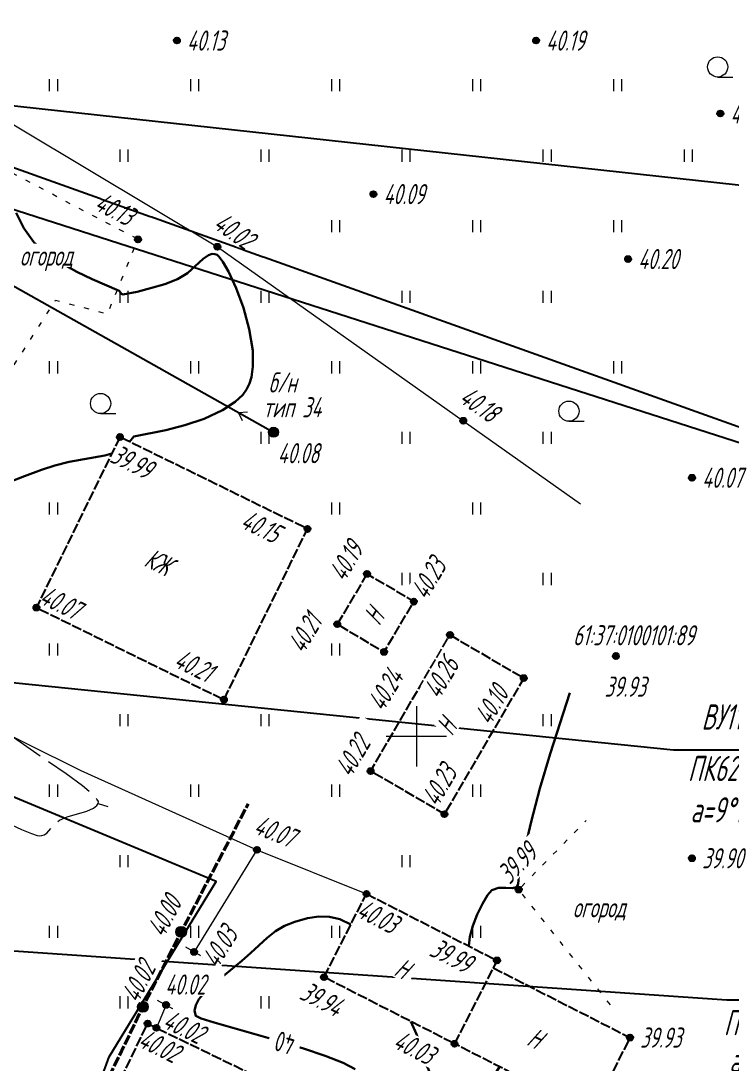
# Model space of a CAD drawing. Extents: x 2208637 to 2213412, y 575334 to 577367.
# Drawn here: x 2211130.4 to 2211165.7, y 576583.7 to 576635.5 of the extents above; entities that cross this region are included whole.
import ezdxf
from ezdxf.enums import TextEntityAlignment as Align

# ---------------------------------------------------------------- set-up
doc = ezdxf.new("R2010")
doc.units = 0
doc.header["$LTSCALE"] = 0.5
for name, pattern in [('2000_13', [1, 1, 0]), ('2000_16', [1, 1, 0]), ('2000_366_2', [1.5, 0.5, -1]), ('500_121_1_2', [1, 1, 0]), ('500_329_3', [6, 5, -1])]:
    doc.linetypes.add(name, pattern=pattern)
doc.layers.get('0').update_dxf_attribs({"lineweight": 25})
for name, color, linetype, lineweight in [('ИИ_ГАЗОПРОВОДЫ', 150, 'Continuous', 25), ('ИИ_ГОРИЗОНТАЛИ_ОСН', 32, 'Continuous', 15), ('ИИ_ГОРИЗОНТАЛИ_УТОЛЩ', 32, 'Continuous', 30), ('ИИ_ГРАНИЦЫ_ЗЕМЛЕПОЛЬЗОВАТЕЛЕЙ', 7, 'Continuous', 25), ('ИИ_КООРДИНАТНАЯ_СЕТКА', 3, 'Continuous', 25), ('ИИ_ЛЭП_НН', 7, 'Continuous', 25), ('ИИ_ОГРАДЫ', 7, 'Continuous', 25), ('ИИ_ОТМЕТКИ', 7, 'Continuous', 25), ('ИИ_СООРУЖЕНИЯ', 7, 'Continuous', 25), ('ИИ_ТРАССЫ_КЛС', 5, 'Continuous', 40), ('ИИ_УГОДЬЯ', 7, 'Continuous', 25)]:
    doc.layers.add(name, color=color, linetype=linetype, lineweight=lineweight)
doc.styles.add('BM431', font='', dxfattribs={"height": 1})
doc.styles.add('D431', font='', dxfattribs={"height": 1})
doc.styles.add('GOST 2.304', font='cs_gost2304.shx', dxfattribs={"width": 0.8, "oblique": 15})
doc.styles.add('VNIPISIMPLEXCUR', font='simplex.shx', dxfattribs={"width": 0.8, "oblique": 15})
doc.styles.get('BM431').set_extended_font_data('bm431', italic=True)
doc.styles.get('D431').set_extended_font_data('D431', italic=True)
doc.linetypes.add('2000_417_2', pattern='A,0,[3,Topography.shx,S=1,R=0,X=0,Y=0],-1.5', length=1.5)
doc.linetypes.add('2000_475_1', pattern='A,3,[1,Topography.shx,S=0.5,R=90,X=0,Y=0],0', length=3)
doc.linetypes.add('2000_485_1', pattern='A,34.5,[1,Topography.shx,S=1.5,R=120,X=0.5,Y=-0.87],-0.01,[1,Topography.shx,S=1.5,R=0,X=-0.25,Y=0.43],0,[3,Topography.shx,S=1,R=0,X=0.5,Y=0],-0.01,[1,Topography.shx,S=1.5,R=60,X=0.5,Y=-0.87],-1,34.5', length=70.02)

# ---------------------------------------------------------------- blocks, each defined once
blk = doc.blocks.new('Лист 024_УС_ПК2+00-ПК8+57.26|2000_473')
at = {"color": 0, "linetype": 'Continuous', "lineweight": -2}
blk.add_lwpolyline([(0, 1), (0, -1)], dxfattribs=at)
blk = doc.blocks.new('Лист 024_УС_ПК2+00-ПК8+57.26|Для согласований 3 лист|Ситуация лист3|2000_115_5')
at = {"color": 0, "linetype": 'Continuous', "lineweight": -2}
for points in [[(0, 0), (4, 0)], [(3.25, 0.5), (4, 0), (3.25, -0.5)]]:
    blk.add_lwpolyline(points, dxfattribs=at)
blk = doc.blocks.new('500_12')
at = {"color": 0, "linetype": 'Continuous', "lineweight": -2, "flags": 128}
for points in [[(0, 3), (0, -3)], [(-3, 0), (3, 0)]]:
    blk.add_lwpolyline(points, dxfattribs=at)
at = {"color": 7, "linetype": 'Continuous', "lineweight": -2, "style": 'D431'}
blk.add_attdef('Вертикальная_подпись', (-0.5, 0.5), '', height=2, rotation=90, dxfattribs=at)
blk.add_attdef('Горизонтальная_подпись', (0.5, 0.5), '', height=2, dxfattribs=at)
blk = doc.blocks.new('500_329_6')
at = {"color": 0, "linetype": 'Continuous', "lineweight": -2}
blk.add_lwpolyline([(0, 0), (1, 0)], dxfattribs=at)
blk = doc.blocks.new('500_401')
at = {"color": 0, "linetype": 'Continuous', "lineweight": -2}
for points in [[(-0.4, 0), (-0.4, 1.2)], [(0.4, 0), (0.4, 1.2)]]:
    blk.add_lwpolyline(points, dxfattribs=at)
blk = doc.blocks.new('500_379')
at = {"color": 0, "linetype": 'Continuous', "lineweight": -2}
blk.add_lwpolyline([(0, -1), (1.5, -1)], dxfattribs=at)
blk.add_circle((0, 0), 1, dxfattribs=at)
blk = doc.blocks.new('500_330_1')
at = {"linetype": 'Continuous', "lineweight": -2}
h = blk.add_hatch(color=0, dxfattribs=at)
h.dxf.hatch_style = 1
edge = h.paths.add_edge_path()
edge.add_arc((0, 0), 0.3, 0, 360)
at = {"color": 0, "linetype": 'Continuous', "lineweight": -2}
blk.add_circle((0, 0), 0.3, dxfattribs=at)
at = {"color": 0, "linetype": 'Continuous', "lineweight": -2, "style": 'GOST 2.304', "flags": 1}
for tag, p in [('Номер', (-1, -1)), ('Номер_рабочей_станции', (-1, -3.5))]:
    blk.add_attdef(tag, text='', height=2, dxfattribs=at).set_placement(p, align=Align.RIGHT)
at = {"color": 0, "linetype": 'Continuous', "lineweight": -2, "style": 'GOST 2.304'}
blk.add_attdef('Высота', (1, -1), '', height=2, dxfattribs=at)
at = {"color": 0, "linetype": 'Continuous', "lineweight": -2, "style": 'GOST 2.304', "flags": 1}
blk.add_attdef('Код', (0, -3.5), '', height=2, dxfattribs=at)
blk = doc.blocks.new('*U57')
at = {"linetype": 'Continuous', "lineweight": -2, "true_color": 0xffffff}
h = blk.add_hatch(color=7, dxfattribs=at)
h.dxf.hatch_style = 1
edge = h.paths.add_edge_path()
edge.add_arc((0, 0), 0.5, 0, 360)
at = {"linetype": 'Continuous', "lineweight": -2}
h = blk.add_hatch(color=0, dxfattribs=at)
edge = h.paths.add_edge_path()
edge.add_arc((0, 0), 0.1, 0, 360)
at = {"color": 0, "linetype": 'Continuous', "lineweight": -2}
for radius in [0.5, 0.1]:
    blk.add_circle((0, 0), radius, dxfattribs=at)
for tag, p, style in [('Номер', (0, -3), 'D431'), ('Тип', (0, -5.5), 'D431'), ('Высота', (0, -8), 'D431'), ('Пояснительная_надпись', (0, -10.5), 'BM431')]:
    blk.add_attdef(tag, p, '', height=2, dxfattribs=dict(at, style=style))
blk = doc.blocks.new('P857FB272264F4E29A6F6E754FFF4AE')
at = {"color": 0, "linetype": '2000_485_1', "lineweight": -2, "flags": 128}
blk.add_lwpolyline([(2211152.26, 576570.94), (2211133.41, 576580.43), (2211134.75, 576584.09), (2211140.07, 576592.8), (2211104.89, 576607.44), (2211116.45, 576633.06), (2211168.24, 576614.55), (2211195.95, 576638), (2211204.31, 576600.93), (2211187.42, 576586.74), (2211164.97, 576575.76), (2211160.85, 576570.97)], close=True, dxfattribs=at)
at = {"color": 0, "lineweight": -2, "flags": 1}
for tag in ['Адрес (местоположение) участка', 'Дата постановки на учет', 'Тип объекта', 'Статус записи о ЗУ по справочнику', 'Кадастровый номер, обозначение, учетный номер объекта', 'Кадастровый номер квартала', 'Вид разрешенного использования по классификатору', 'Площадь, кв.м', 'Категория земель', 'Вид использования по документу', 'Кадастровая стоимость']:
    blk.add_attdef(tag, (0, 0), '', height=0.2, dxfattribs=at)
blk = doc.blocks.new('*U56')
at = {"color": 7, "true_color": 0xffffff}
blk.add_wipeout([(-1.52, 1.1), (1.62, 1.1), (1.62, -1.1), (-1.52, -1.1)], dxfattribs=at)
at = {"color": 0, "linetype": 'Continuous', "lineweight": -2, "style": 'GOST 2.304'}
blk.add_attdef('Высота', text='', height=2, dxfattribs=at).set_placement((0, 0), align=Align.MIDDLE_CENTER)
blk = doc.blocks.new('500_107_1_1')
at = {"linetype": 'Continuous', "lineweight": -2}
h = blk.add_hatch(color=0, dxfattribs=at)
h.dxf.hatch_style = 1
edge = h.paths.add_edge_path()
edge.add_arc((0, 0), 0.5, 0, 360)
at = {"color": 0, "linetype": 'Continuous', "lineweight": -2}
blk.add_circle((0, 0), 0.5, dxfattribs=at)
at = {"color": 0, "linetype": 'Continuous', "lineweight": -2, "style": 'VNIPISIMPLEXCUR', "oblique": 15, "width": 0.8}
for tag, p in [('Номер', (1, -0.5)), ('Тип', (1, -3)), ('Высота', (1, -5.5)), ('Пояснительная_надпись', (1, -8))]:
    blk.add_attdef(tag, p, '', height=2, dxfattribs=at)

msp = doc.modelspace()

# ---------------------------------------------------------------- linework, layer by layer
at = {"layer": 'ИИ_ГАЗОПРОВОДЫ', "color": 7, "linetype": '500_121_1_2', "lineweight": 40, "flags": 128}
msp.add_lwpolyline([(2211125.59, 576564.86), (2211127.04, 576567.94), (2211128.65, 576570.99), (2211130.08, 576573.82), (2211133.23, 576580.13), (2211134.42, 576582.42), (2211136.43, 576586.58), (2211138.33, 576590.3), (2211141.66, 576596.65)], dxfattribs=at)
at = {"layer": 'ИИ_ГОРИЗОНТАЛИ_ОСН', "color": 32, "linetype": '500_329_3', "lineweight": 20, "elevation": 40.25, "flags": 128}
msp.add_lwpolyline([(2211126.953, 576597.075), (2211127.525, 576596.805), (2211129.662, 576595.729), (2211130.409, 576595.377), (2211130.9, 576595.171), (2211131.176, 576595.08), (2211131.305, 576595.057), (2211131.416, 576595.069), (2211131.53, 576595.108), (2211131.669, 576595.199), (2211132.017, 576595.606), (2211132.292, 576595.841), (2211132.663, 576595.996), (2211133.651, 576596.285), (2211133.98, 576596.429), (2211134.148, 576596.56), (2211134.21, 576596.662), (2211134.218, 576596.764), (2211134.151, 576596.884), (2211133.925, 576597.125), (2211133.438, 576597.534), (2211132.627, 576598.134), (2211130.165, 576599.818), (2211129.791, 576600.095), (2211129.553, 576600.343), (2211129.216, 576600.768), (2211128.967, 576601.001), (2211128.657, 576601.201), (2211128.018, 576601.507), (2211127.663, 576601.759), (2211127.387, 576602.058), (2211126.293, 576603.561), (2211125.864, 576604.101), (2211124.511, 576605.497), (2211124.108, 576605.843), (2211123.65, 576606.091), (2211123.07, 576606.224), (2211122.595, 576606.17), (2211122.107, 576605.95), (2211121.043, 576605.256), (2211120.441, 576604.904), (2211119.775, 576604.631), (2211119.033, 576604.496), (2211118.283, 576604.51), (2211117.594, 576604.624), (2211116.952, 576604.813), (2211116.345, 576605.053), (2211115.187, 576605.579), (2211114.61, 576605.814), (2211113.472, 576606.244), (2211112.574, 576606.633), (2211111.62, 576607.13), (2211111.002, 576607.554), (2211109.979, 576608.458), (2211109.664, 576608.686), (2211109.469, 576608.756), (2211109.36, 576608.741), (2211109.285, 576608.683), (2211109.249, 576608.581), (2211109.233, 576608.33), (2211109.282, 576607.834), (2211109.452, 576607.003), (2211109.736, 576605.997), (2211110.13, 576604.884), (2211110.625, 576603.729), (2211111.217, 576602.599), (2211111.899, 576601.559), (2211112.661, 576600.681), (2211113.613, 576599.793), (2211114.688, 576598.925), (2211115.815, 576598.103), (2211116.926, 576597.356), (2211117.953, 576596.712), (2211118.825, 576596.199), (2211119.475, 576595.846), (2211119.833, 576595.679), (2211120.207, 576595.583), (2211120.524, 576595.565), (2211120.85, 576595.6), (2211121.609, 576595.732), (2211121.964, 576595.821), (2211122.332, 576595.942), (2211122.732, 576596.102), (2211123.183, 576596.312), (2211123.64, 576596.602), (2211124.451, 576597.295), (2211124.845, 576597.569), (2211125.256, 576597.708), (2211125.716, 576597.688), (2211126.092, 576597.539), (2211126.474, 576597.316)], close=True, dxfattribs=at)
at = {"layer": 'ИИ_ГОРИЗОНТАЛИ_УТОЛЩ', "elevation": 40, "flags": 128}
for points in [[(2211135.771, 576614.606), (2211135.975, 576614.864), (2211137.573, 576615.189), (2211138.504, 576615.428), (2211139.473, 576615.753), (2211140.385, 576616.173), (2211141.009, 576616.585), (2211141.382, 576616.943), (2211141.575, 576617.205), (2211141.717, 576617.491), (2211141.816, 576617.809), (2211141.892, 576618.344), (2211141.877, 576619.134), (2211141.707, 576620.19), (2211141.416, 576621.248), (2211141.056, 576622.227), (2211140.678, 576623.049), (2211140.396, 576623.539), (2211140.213, 576623.783), (2211140.111, 576623.876), (2211140.003, 576623.921), (2211139.874, 576623.928), (2211139.681, 576623.866), (2211139.418, 576623.678), (2211138.642, 576622.972), (2211138.142, 576622.666), (2211137.513, 576622.428), (2211136.808, 576622.219), (2211136.145, 576622.053), (2211135.438, 576621.914), (2211135.365, 576621.953), (2211135.246, 576622.097), (2211133.919, 576622.666), (2211133.148, 576623.04), (2211132.351, 576623.482), (2211131.613, 576623.977), (2211131.018, 576624.511), (2211130.513, 576625.205), (2211130.14, 576625.963)], [(2211127.344, 576611.655), (2211130.555, 576612.905), (2211131.396, 576613.213), (2211132.051, 576613.428), (2211132.777, 576613.609), (2211134.543, 576613.924), (2211134.884, 576614.02)], [(2211157.612, 576602.154), (2211156.634, 576599.133), (2211156.119, 576597.412), (2211155.695, 576595.761), (2211155.355, 576594.284), (2211155.092, 576593.072), (2211155.054, 576592.662), (2211154.964, 576592.509), (2211154.761, 576592.466), (2211154.439, 576592.487), (2211154.076, 576592.481), (2211153.751, 576592.358), (2211153.533, 576592.109), (2211153.278, 576591.689), (2211153.022, 576591.164), (2211152.799, 576590.596), (2211152.645, 576590.053), (2211152.597, 576589.597)], [(2211146.748, 576590.66), (2211146.203, 576590.921), (2211145.682, 576591.048), (2211145.154, 576591.058), (2211144.592, 576590.97), (2211143.965, 576590.802), (2211143.451, 576590.596), (2211143.005, 576590.324), (2211142.599, 576590), (2211141.792, 576589.25), (2211141.334, 576588.852), (2211140.212, 576587.929), (2211139.748, 576587.527), (2211139.4, 576587.195), (2211139.207, 576586.956), (2211139.058, 576586.658), (2211138.991, 576586.381), (2211139.054, 576586.127), (2211139.323, 576586.001), (2211139.968, 576585.797), (2211143.202, 576584.869), (2211144.394, 576584.506), (2211145.481, 576584.144), (2211146.37, 576583.796), (2211146.962, 576583.479)], [(2211154.12, 576583.609), (2211153.903, 576583.262), (2211153.603, 576582.854), (2211153.251, 576582.455), (2211152.949, 576582.193), (2211152.717, 576582.055), (2211152.488, 576581.985), (2211152.217, 576581.979), (2211151.967, 576582.032), (2211151.658, 576582.183), (2211151.292, 576582.48), (2211150.928, 576582.868), (2211150.713, 576583.197), (2211150.541, 576583.61), (2211150.217, 576584.637), (2211150.009, 576585.226), (2211149.732, 576585.847)]]:
    msp.add_lwpolyline(points, dxfattribs=at)
at = {"layer": 'ИИ_ЛЭП_НН', "elevation": 39.87, "flags": 128}
msp.add_lwpolyline([(2211110.26, 576633.43), (2211142.916, 576615.078)], dxfattribs=at)
at = {"layer": 'ИИ_ЛЭП_НН', "color": 7, "flags": 128}
msp.add_lwpolyline([(2211114.216, 576631.207), (2211169.886, 576613.334), (2211202.475, 576613.334)], dxfattribs=at)
at = {"layer": 'ИИ_ОГРАДЫ', "linetype": '2000_475_1', "lineweight": 20, "flags": 128}
for points in [[(2211124.862, 576651.681), (2211124.07, 576649.29), (2211121.744, 576643.91), (2211118.26, 576636.28), (2211112.937, 576623.882), (2211112.382, 576622.588), (2211110.57, 576617.86), (2211107.45, 576610.27), (2211117.15, 576606.34), (2211133.342, 576598.302), (2211142.087, 576594.365), (2211138.97, 576589.3)], [(2211118.26, 576636.28), (2211127.169, 576632.029), (2211140.126, 576624.282), (2211152.327, 576615.649), (2211158.143, 576611.534)], [(2211142.087, 576594.365), (2211147.525, 576592.184)], [(2211137.58, 576586.67), (2211137.099, 576585.536)]]:
    msp.add_lwpolyline(points, dxfattribs=at)
at = {"layer": 'ИИ_СООРУЖЕНИЯ', "linetype": '2000_13', "flags": 128}
for points in [[(2211135.287, 576614.843), (2211131.142, 576606.382), (2211140.452, 576601.82), (2211144.597, 576610.281)], [(2211147.549, 576608.052), (2211146.073, 576605.559), (2211148.397, 576604.183), (2211149.874, 576606.676)], [(2211151.669, 576605.024), (2211155.33, 576602.887), (2211151.39, 576596.137), (2211147.729, 576598.274)]]:
    msp.add_lwpolyline(points, close=True, dxfattribs=at)
at = {"layer": 'ИИ_СООРУЖЕНИЯ', "linetype": '2000_16', "flags": 128}
msp.add_lwpolyline([(2211147.525, 576592.184), (2211154, 576588.881), (2211151.891, 576584.746), (2211145.416, 576588.049)], close=True, dxfattribs=at)
msp.add_lwpolyline([(2211153.813, 576588.515), (2211160.602, 576585.052), (2211158.68, 576581.283), (2211151.891, 576584.746)], dxfattribs=at)
at = {"layer": 'ИИ_СООРУЖЕНИЯ', "linetype": '2000_16', "elevation": 40.24, "flags": 128}
msp.add_lwpolyline([(2211134.81, 576581.92), (2211136.664, 576585.747), (2211137.099, 576585.536), (2211148.063, 576580.225), (2211146.21, 576576.399)], close=True, dxfattribs=at)
at = {"layer": 'ИИ_ТРАССЫ_КЛС', "lineweight": 25, "flags": 128}
for points in [[(2211114.904, 576632.923), (2211167.792, 576627.156), (2211176.088, 576627.156)], [(2211104.449, 576605.26), (2211162.759, 576599.332), (2211172.019, 576599.332)], [(2211108.082, 576590.86), (2211165.405, 576586.917), (2211174.931, 576586.917)]]:
    msp.add_lwpolyline(points, dxfattribs=at)
at = {"layer": 'ИИ_УГОДЬЯ', "linetype": '2000_366_2', "lineweight": 20, "flags": 128}
msp.add_lwpolyline([(2211120.792, 576632.754), (2211115.475, 576619.502), (2211126.893, 576613.519), (2211132.099, 576621.627), (2211134.674, 576620.956), (2211136.185, 576624.646), (2211128.489, 576628.7)], close=True, dxfattribs=at)
msp.add_lwpolyline([(2211159.627, 576586.684), (2211155.076, 576592.395), (2211158.431, 576595.822)], dxfattribs=at)

# ---------------------------------------------------------------- block references
at = {"layer": 'ИИ_ГАЗОПРОВОДЫ', "color": 7, "xscale": 0.5, "yscale": 0.5, "zscale": 0.5}
for p in [(2211138.33, 576590.3, 40.004), (2211136.43, 576586.58, 40.02)]:
    msp.add_blockref('500_107_1_1', p, dxfattribs=at)
at = {"layer": 'ИИ_ГОРИЗОНТАЛИ_ОСН', "xscale": 0.5, "yscale": 0.5, "zscale": 0.5, "rotation": 342.3069205660602}
msp.add_blockref('500_329_6', (2211134.21, 576596.662, 40.25), dxfattribs=at)
at = {"layer": 'ИИ_КООРДИНАТНАЯ_СЕТКА', "color": 3, "lineweight": 20, "xscale": 0.5, "yscale": 0.5, "zscale": 0.5}
msp.add_blockref('500_12', (2211150, 576600), dxfattribs=at)
at = {"layer": 'ИИ_ЛЭП_НН', "lineweight": 20, "ltscale": 0.5, "xscale": 0.5, "yscale": 0.5, "zscale": 0.5, "rotation": 150.8539661227956}
msp.add_blockref('Лист 024_УС_ПК2+00-ПК8+57.26|Для согласований 3 лист|Ситуация лист3|2000_115_5', (2211142.916, 576615.078), dxfattribs=at)
at = {"layer": 'ИИ_ОГРАДЫ', "lineweight": 20, "ltscale": 0.5, "xscale": 0.5, "yscale": 0.5, "zscale": 0.5, "rotation": 60.52486738119792}
for p in [(2211138.97, 576589.3, 39.93), (2211137.58, 576586.67, 39.9)]:
    msp.add_blockref('Лист 024_УС_ПК2+00-ПК8+57.26|2000_473', p, dxfattribs=at)
at = {"layer": 'ИИ_ОТМЕТКИ'}
ref = msp.add_blockref('500_330_1', (2211165.083, 576630.893, 40.053), dxfattribs=dict(at, xscale=0.5, yscale=0.5, zscale=0.5))
ref.add_attrib('Высота', '40.05', (2211165.583, 576630.393, -26.702), dxfattribs={"layer": '0', "color": 0, "linetype": 'Continuous', "lineweight": -2, "height": 1, "style": 'GOST 2.304', "oblique": 15, "width": 0.8})
at = {"layer": 'ИИ_УГОДЬЯ', "lineweight": 20, "xscale": 0.5, "yscale": 0.5, "zscale": 0.5}
for name, p in [('500_379', (2211164.951, 576633.2)), ('500_401', (2211132, 576632)), ('500_401', (2211139, 576632)), ('500_401', (2211146, 576632)), ('500_401', (2211153, 576632)), ('500_401', (2211160, 576632)), ('500_401', (2211135.5, 576628.5)), ('500_401', (2211142.5, 576628.5)), ('500_401', (2211149.5, 576628.5)), ('500_401', (2211156.5, 576628.5)), ('500_401', (2211163.5, 576628.5)), ('500_401', (2211146, 576625)), ('500_401', (2211153, 576625)), ('500_401', (2211160, 576625)), ('500_401', (2211135.5, 576621.5)), ('500_401', (2211142.5, 576621.5)), ('500_401', (2211149.5, 576621.5)), ('500_401', (2211156.5, 576621.5)), ('500_401', (2211132, 576618)), ('500_401', (2211139, 576618)), ('500_401', (2211146, 576618)), ('500_401', (2211153, 576618)), ('500_401', (2211160, 576618)), ('500_379', (2211134.33, 576616.504)), ('500_379', (2211157.571, 576616.126)), ('500_401', (2211142.5, 576614.5)), ('500_401', (2211149.5, 576614.5)), ('500_401', (2211156.5, 576614.5)), ('500_401', (2211132, 576611)), ('500_401', (2211146, 576611)), ('500_401', (2211153, 576611)), ('500_401', (2211149.5, 576607.5)), ('500_401', (2211156.5, 576607.5)), ('500_401', (2211132, 576604)), ('500_401', (2211146, 576604)), ('500_401', (2211135.5, 576600.5)), ('500_401', (2211142.5, 576600.5)), ('500_401', (2211156.5, 576600.5)), ('500_401', (2211132, 576597)), ('500_401', (2211139, 576597)), ('500_401', (2211146, 576597)), ('500_401', (2211153, 576597)), ('500_401', (2211135.5, 576593.5)), ('500_401', (2211149.5, 576593.5)), ('500_401', (2211132, 576590)), ('500_401', (2211139, 576590)), ('500_401', (2211146, 576590)), ('500_401', (2211153, 576590)), ('500_401', (2211135.5, 576586.5)), ('500_401', (2211142.5, 576586.5))]:
    msp.add_blockref(name, p, dxfattribs=at)

# ---------------------------------------------------------------- wipeouts: each hides what was drawn before it
at = {"lineweight": 0}
for points, layer in [([(2211164.226, 576593.377), (2211167.034, 576593.377), (2211167.034, 576594.517), (2211164.226, 576594.517)], 'ИИ_ОТМЕТКИ'), ([(2211161.152, 576584.482), (2211163.96, 576584.482), (2211163.96, 576585.622), (2211161.152, 576585.622)], 'ИИ_ОТМЕТКИ'), ([(2211163.665, 576595.636), (2211171.565, 576595.636), (2211171.565, 576597.093), (2211163.665, 576597.093)], 'ИИ_ТРАССЫ_КЛС'), ([(2211165.315, 576585.077), (2211172.074, 576585.077), (2211172.074, 576586.598), (2211165.315, 576586.598)], 'ИИ_ТРАССЫ_КЛС'), ([(2211165.594, 576583.225), (2211174.619, 576583.225), (2211174.619, 576584.682), (2211165.594, 576584.682)], 'ИИ_ТРАССЫ_КЛС')]:
    msp.add_wipeout(points, dxfattribs=at).dxf.layer = layer

# ---------------------------------------------------------------- next in the draw order: block references
at = {"layer": 'ИИ_ОТМЕТКИ'}
ref = msp.add_blockref('500_330_1', (2211163.676, 576593.947, 39.902), dxfattribs=dict(at, xscale=0.5, yscale=0.5, zscale=0.5))
ref.add_attrib('Высота', '39.90', (2211164.176, 576593.447), dxfattribs={"layer": '0', "color": 0, "linetype": 'Continuous', "lineweight": -2, "height": 1, "style": 'GOST 2.304', "oblique": 15, "width": 0.8})
ref = msp.add_blockref('500_330_1', (2211160.602, 576585.052, 39.934), dxfattribs=dict(at, xscale=0.5, yscale=0.5, zscale=0.5))
ref.add_attrib('Высота', '39.93', (2211161.102, 576584.552, 39.934), dxfattribs={"layer": '0', "color": 0, "linetype": 'Continuous', "lineweight": -2, "height": 1, "style": 'GOST 2.304', "oblique": 15, "width": 0.8})

# ---------------------------------------------------------------- next in the draw order: texts
at = {"layer": 'ИИ_ТРАССЫ_КЛС', "lineweight": 25, "style": 'GOST 2.304', "oblique": 15, "width": 0.8}
for s, p in [("а=9°18'Лево", (2211163.593, 576595.724)), ('ПК63+2.88', (2211165.252, 576585.164)), ("а=18°11'Право", (2211165.522, 576583.312))]:
    msp.add_text(s, height=1.25, dxfattribs=at).set_placement(p)

# ---------------------------------------------------------------- next in the draw order: wipeouts: each hides what was drawn before it
at = {"lineweight": 0}
for points, layer in [([(2211144.197, 576585.162), (2211143.087, 576585.5), (2211142.755, 576584.409), (2211143.865, 576584.071)], 'ИИ_ГОРИЗОНТАЛИ_УТОЛЩ'), ([(2211157.823, 576604.438), (2211165.811, 576604.438), (2211165.811, 576605.636), (2211157.823, 576605.636)], 'ИИ_ГРАНИЦЫ_ЗЕМЛЕПОЛЬЗОВАТЕЛЕЙ'), ([(2211142.718, 576616.98), (2211144.558, 576616.98), (2211144.558, 576618.12), (2211142.718, 576618.12)], 'ИИ_ЛЭП_НН'), ([(2211138.733, 576633.94), (2211141.354, 576633.94), (2211141.354, 576635.08), (2211138.733, 576635.08)], 'ИИ_ОТМЕТКИ'), ([(2211156.555, 576633.94), (2211159.176, 576633.94), (2211159.176, 576635.08), (2211156.555, 576635.08)], 'ИИ_ОТМЕТКИ'), ([(2211127.908, 576629.438), (2211130.392, 576628.129), (2211130.923, 576629.138), (2211128.439, 576630.446)], 'ИИ_ОТМЕТКИ'), ([(2211148.486, 576626.322), (2211151.287, 576626.322), (2211151.287, 576627.462), (2211148.486, 576627.462)], 'ИИ_ОТМЕТКИ'), ([(2211134.031, 576626.046), (2211136.35, 576624.825), (2211136.881, 576625.833), (2211134.562, 576627.055)], 'ИИ_ОТМЕТКИ'), ([(2211139.912, 576625.124), (2211142.217, 576623.493), (2211142.92, 576624.487), (2211140.615, 576626.118)], 'ИИ_ОТМЕТКИ'), ([(2211161.12, 576623.101), (2211163.921, 576623.101), (2211163.921, 576624.319), (2211161.12, 576624.319)], 'ИИ_ОТМЕТКИ'), ([(2211152.112, 576616.491), (2211154.251, 576614.977), (2211154.91, 576615.908), (2211152.77, 576617.422)], 'ИИ_ОТМЕТКИ'), ([(2211134.747, 576613.542), (2211137.268, 576612.306), (2211137.77, 576613.33), (2211135.248, 576614.566)], 'ИИ_ОТМЕТКИ'), ([(2211143.236, 576613.471), (2211146.037, 576613.471), (2211146.037, 576614.611), (2211143.236, 576614.611)], 'ИИ_ОТМЕТКИ'), ([(2211164.294, 576612.253), (2211167.115, 576612.253), (2211167.115, 576613.393), (2211164.294, 576613.393)], 'ИИ_ОТМЕТКИ'), ([(2211141.281, 576610.265), (2211143.634, 576609.111), (2211144.136, 576610.135), (2211141.782, 576611.288)], 'ИИ_ОТМЕТКИ'), ([(2211146.563, 576607.676), (2211147.899, 576609.931), (2211146.918, 576610.512), (2211145.582, 576608.257)], 'ИИ_ОТМЕТКИ'), ([(2211150.634, 576606.772), (2211152.061, 576609.182), (2211151.014, 576609.802), (2211149.586, 576607.392)], 'ИИ_ОТМЕТКИ'), ([(2211131.302, 576606.509), (2211133.835, 576605.267), (2211134.337, 576606.291), (2211131.803, 576607.532)], 'ИИ_ОТМЕТКИ'), ([(2211144.528, 576604.117), (2211145.874, 576606.39), (2211144.826, 576607.01), (2211143.48, 576604.738)], 'ИИ_ОТМЕТКИ'), ([(2211137.975, 576603.362), (2211140.347, 576602.2), (2211140.883, 576603.293), (2211138.511, 576604.455)], 'ИИ_ОТМЕТКИ'), ([(2211151.261, 576601.856), (2211152.633, 576604.206), (2211151.582, 576604.82), (2211150.21, 576602.47)], 'ИИ_ОТМЕТКИ'), ([(2211159.388, 576601.889), (2211162.196, 576601.889), (2211162.196, 576603.029), (2211159.388, 576603.029)], 'ИИ_ОТМЕТКИ'), ([(2211146.876, 576597.974), (2211148.3, 576600.413), (2211147.249, 576601.027), (2211145.825, 576598.588)], 'ИИ_ОТМЕТКИ'), ([(2211151.172, 576596.514), (2211152.584, 576598.933), (2211151.533, 576599.547), (2211150.121, 576597.128)], 'ИИ_ОТМЕТКИ'), ([(2211141.943, 576595.093), (2211144.562, 576594.043), (2211144.986, 576595.101), (2211142.368, 576596.151)], 'ИИ_ОТМЕТКИ'), ([(2211154.715, 576592.599), (2211156.679, 576594.605), (2211155.865, 576595.403), (2211153.9, 576593.396)], 'ИИ_ОТМЕТКИ'), ([(2211137.584, 576590.034), (2211138.884, 576592.514), (2211137.875, 576593.044), (2211136.574, 576590.563)], 'ИИ_ОТМЕТКИ'), ([(2211147.033, 576590.961), (2211149.528, 576589.688), (2211150.046, 576590.704), (2211147.551, 576591.976)], 'ИИ_ОТМЕТКИ'), ([(2211140.256, 576588.499), (2211141.724, 576590.884), (2211140.753, 576591.482), (2211139.285, 576589.096)], 'ИИ_ОТМЕТКИ'), ([(2211150.595, 576589.062), (2211153.097, 576587.786), (2211153.615, 576588.802), (2211151.113, 576590.078)], 'ИИ_ОТМЕТКИ'), ([(2211137.423, 576585.464), (2211139.965, 576584.233), (2211140.495, 576585.329), (2211137.954, 576586.56)], 'ИИ_ОТМЕТКИ'), ([(2211148.846, 576584.463), (2211151.341, 576583.19), (2211151.859, 576584.205), (2211149.364, 576585.478)], 'ИИ_ОТМЕТКИ'), ([(2211136.441, 576608.386), (2211137.957, 576607.644), (2211138.459, 576608.668), (2211136.943, 576609.41)], 'ИИ_СООРУЖЕНИЯ'), ([(2211148.256, 576605.444), (2211148.688, 576606.174), (2211147.707, 576606.755), (2211147.275, 576606.025)], 'ИИ_СООРУЖЕНИЯ'), ([(2211151.862, 576599.978), (2211152.289, 576600.71), (2211151.305, 576601.285), (2211150.877, 576600.553)], 'ИИ_СООРУЖЕНИЯ'), ([(2211148.839, 576588.084), (2211149.594, 576587.699), (2211150.112, 576588.714), (2211149.357, 576589.1)], 'ИИ_СООРУЖЕНИЯ'), ([(2211155.428, 576584.626), (2211156.183, 576584.241), (2211156.701, 576585.257), (2211155.946, 576585.642)], 'ИИ_СООРУЖЕНИЯ'), ([(2211164.212, 576600.244), (2211167.922, 576600.244), (2211167.922, 576601.669), (2211164.212, 576601.669)], 'ИИ_ТРАССЫ_КЛС'), ([(2211163.533, 576597.689), (2211171.043, 576597.689), (2211171.043, 576599.211), (2211163.533, 576599.211)], 'ИИ_ТРАССЫ_КЛС'), ([(2211130.374, 576623.271), (2211134.055, 576623.271), (2211134.055, 576624.442), (2211130.374, 576624.442)], 'ИИ_УГОДЬЯ'), ([(2211157.814, 576590.941), (2211161.495, 576590.941), (2211161.495, 576592.112), (2211157.814, 576592.112)], 'ИИ_УГОДЬЯ')]:
    msp.add_wipeout(points, dxfattribs=at).dxf.layer = layer

# ---------------------------------------------------------------- next in the draw order: block references
at = {"layer": 'ИИ_ОТМЕТКИ'}
ref = msp.add_blockref('500_330_1', (2211138.116, 576634.51, 40.134), dxfattribs=dict(at, xscale=0.5, yscale=0.5, zscale=0.5))
ref.add_attrib('Высота', '40.13', (2211138.616, 576634.01, -26.756), dxfattribs={"layer": '0', "color": 0, "linetype": 'Continuous', "lineweight": -2, "height": 1, "style": 'GOST 2.304', "oblique": 15, "width": 0.8})
ref = msp.add_blockref('500_330_1', (2211155.938, 576634.51, 40.194), dxfattribs=dict(at, xscale=0.5, yscale=0.5, zscale=0.5))
ref.add_attrib('Высота', '40.19', (2211156.438, 576634.01, -26.796), dxfattribs={"layer": '0', "color": 0, "linetype": 'Continuous', "lineweight": -2, "height": 1, "style": 'GOST 2.304', "oblique": 15, "width": 0.8})
ref = msp.add_blockref('500_330_1', (2211147.869, 576626.892, 40.088), dxfattribs=dict(at, xscale=0.5, yscale=0.5, zscale=0.5))
ref.add_attrib('Высота', '40.09', (2211148.369, 576626.392, -26.726), dxfattribs={"layer": '0', "color": 0, "linetype": 'Continuous', "lineweight": -2, "height": 1, "style": 'GOST 2.304', "oblique": 15, "width": 0.8})
ref = msp.add_blockref('500_330_1', (2211136.185, 576624.646, 40.132), dxfattribs=dict(at, xscale=0.5000000000000001, yscale=0.5000000000000001, zscale=0.5000000000000001, rotation=332.221903967902))
ref.add_attrib('Высота', '40.13', (2211133.96, 576626.162), dxfattribs={"layer": '0', "color": 0, "linetype": 'Continuous', "lineweight": -2, "height": 1, "rotation": 332.2219, "style": 'GOST 2.304', "oblique": 15, "width": 0.8})
ref = msp.add_blockref('500_330_1', (2211140.126, 576624.282, 40.017), dxfattribs=dict(at, xscale=0.5, yscale=0.5, zscale=0.5, rotation=324.7160066534606))
ref.add_attrib('Высота', '40.02', (2211139.857, 576625.249, 0.15), dxfattribs={"layer": '0', "color": 0, "linetype": 'Continuous', "lineweight": -2, "height": 1, "rotation": 324.716, "style": 'GOST 2.304', "oblique": 15, "width": 0.8})
ref = msp.add_blockref('500_330_1', (2211160.503, 576623.671, 40.201), dxfattribs=dict(at, xscale=0.5, yscale=0.5, zscale=0.5))
ref.add_attrib('Высота', '40.20', (2211161.003, 576623.171, -26.801), dxfattribs={"layer": '0', "color": 0, "linetype": 'Continuous', "lineweight": -2, "height": 1, "style": 'GOST 2.304', "oblique": 15, "width": 0.8})
ref = msp.add_blockref('500_330_1', (2211152.327, 576615.649, 40.181), dxfattribs=dict(at, xscale=0.5, yscale=0.5, zscale=0.5, rotation=324.7160066534606))
ref.add_attrib('Высота', '40.18', (2211152.057, 576616.616, 0.041), dxfattribs={"layer": '0', "color": 0, "linetype": 'Continuous', "lineweight": -2, "height": 1, "rotation": 324.716, "style": 'GOST 2.304', "oblique": 15, "width": 0.8})
ref = msp.add_blockref('500_330_1', (2211135.287, 576614.843, 39.992), dxfattribs=dict(at, xscale=0.4999999999999998, yscale=0.4999999999999998, zscale=0.4999999999999998, rotation=333.8982242860092))
ref.add_attrib('Высота', '39.99', (2211134.733, 576613.627), dxfattribs={"layer": '0', "color": 0, "linetype": 'Continuous', "lineweight": -2, "height": 1, "rotation": 333.8982, "style": 'GOST 2.304', "oblique": 15, "width": 0.8})
ref = msp.add_blockref('500_330_1', (2211142.916, 576615.078, 40.081), dxfattribs=dict(at, xscale=0.5, yscale=0.5, zscale=0.5))
ref.add_attrib('Высота', '40.08', (2211143.119, 576613.541), dxfattribs={"layer": '0', "color": 0, "linetype": 'Continuous', "lineweight": -2, "height": 1, "style": 'GOST 2.304', "oblique": 15, "width": 0.8})
ref = msp.add_blockref('500_330_1', (2211163.677, 576612.823, 40.066), dxfattribs=dict(at, xscale=0.5, yscale=0.5, zscale=0.5))
ref.add_attrib('Высота', '40.07', (2211164.177, 576612.323), dxfattribs={"layer": '0', "color": 0, "linetype": 'Continuous', "lineweight": -2, "height": 1, "style": 'GOST 2.304', "oblique": 15, "width": 0.8})
ref = msp.add_blockref('500_330_1', (2211144.597, 576610.281, 40.146), dxfattribs=dict(at, xscale=0.4999999999999998, yscale=0.4999999999999998, zscale=0.4999999999999998, rotation=333.8982242860092))
ref.add_attrib('Высота', '40.15', (2211141.206, 576610.379), dxfattribs={"layer": '0', "color": 0, "linetype": 'Continuous', "lineweight": -2, "height": 1, "rotation": 333.8982, "style": 'GOST 2.304', "oblique": 15, "width": 0.8})
ref = msp.add_blockref('500_330_1', (2211147.549, 576608.052, 40.193), dxfattribs=dict(at, xscale=0.5, yscale=0.5, zscale=0.5, rotation=59.36191021543544))
ref.add_attrib('Высота', '40.19', (2211146.443, 576607.611), dxfattribs={"layer": '0', "color": 0, "linetype": 'Continuous', "lineweight": -2, "height": 1, "rotation": 59.3619, "style": 'GOST 2.304', "oblique": 15, "width": 0.8})
ref = msp.add_blockref('500_330_1', (2211149.874, 576606.676, 40.226), dxfattribs=dict(at, xscale=0.5, yscale=0.5, zscale=0.5, rotation=59.36191021543544))
ref.add_attrib('Высота', '40.23', (2211150.514, 576606.707), dxfattribs={"layer": '0', "color": 0, "linetype": 'Continuous', "lineweight": -2, "height": 1, "rotation": 59.3619, "style": 'GOST 2.304', "oblique": 15, "width": 0.8})
ref = msp.add_blockref('500_330_1', (2211131.142, 576606.382, 40.074), dxfattribs=dict(at, xscale=0.4999999999999998, yscale=0.4999999999999998, zscale=0.4999999999999998, rotation=333.8982242860092))
ref.add_attrib('Высота', '40.07', (2211131.227, 576606.623), dxfattribs={"layer": '0', "color": 0, "linetype": 'Continuous', "lineweight": -2, "height": 1, "rotation": 333.8982, "style": 'GOST 2.304', "oblique": 15, "width": 0.8})
ref = msp.add_blockref('500_330_1', (2211146.073, 576605.559, 40.208), dxfattribs=dict(at, xscale=0.5, yscale=0.5, zscale=0.5, rotation=59.36191021543544))
ref.add_attrib('Высота', '40.21', (2211144.408, 576604.052), dxfattribs={"layer": '0', "color": 0, "linetype": 'Continuous', "lineweight": -2, "height": 1, "rotation": 59.3619, "style": 'GOST 2.304', "oblique": 15, "width": 0.8})
ref = msp.add_blockref('500_330_1', (2211151.669, 576605.024, 40.255), dxfattribs=dict(at, xscale=0.5, yscale=0.5, zscale=0.5, rotation=59.72515695227764))
ref.add_attrib('Высота', '40.26', (2211151.142, 576601.79), dxfattribs={"layer": '0', "color": 0, "linetype": 'Continuous', "lineweight": -2, "height": 1, "rotation": 59.7252, "style": 'GOST 2.304', "oblique": 15, "width": 0.8})
ref = msp.add_blockref('500_330_1', (2211140.452, 576601.82, 40.206), dxfattribs=dict(at, xscale=0.4999999999999998, yscale=0.4999999999999998, zscale=0.4999999999999998, rotation=333.8982242860092))
ref.add_attrib('Высота', '40.21', (2211137.901, 576603.476), dxfattribs={"layer": '0', "color": 0, "linetype": 'Continuous', "lineweight": -2, "height": 1, "rotation": 333.8982, "style": 'GOST 2.304', "oblique": 15, "width": 0.8})
ref = msp.add_blockref('500_330_1', (2211159.9, 576603.98, 39.93), dxfattribs=dict(at, xscale=0.5, yscale=0.5, zscale=0.5))
ref.add_attrib('Высота', '39.93', (2211159.338, 576601.959), dxfattribs={"layer": '0', "color": 0, "linetype": 'Continuous', "lineweight": -2, "height": 1, "style": 'GOST 2.304', "oblique": 15, "width": 0.8})
ref = msp.add_blockref('500_330_1', (2211147.729, 576598.274, 40.221), dxfattribs=dict(at, xscale=0.5, yscale=0.5, zscale=0.5, rotation=59.72515695227764))
ref.add_attrib('Высота', '40.22', (2211146.757, 576597.908), dxfattribs={"layer": '0', "color": 0, "linetype": 'Continuous', "lineweight": -2, "height": 1, "rotation": 59.7252, "style": 'GOST 2.304', "oblique": 15, "width": 0.8})
ref = msp.add_blockref('500_330_1', (2211151.39, 576596.137, 40.227), dxfattribs=dict(at, xscale=0.5, yscale=0.5, zscale=0.5, rotation=59.72515695227764))
ref.add_attrib('Высота', '40.23', (2211151.053, 576596.448), dxfattribs={"layer": '0', "color": 0, "linetype": 'Continuous', "lineweight": -2, "height": 1, "rotation": 59.7252, "style": 'GOST 2.304', "oblique": 15, "width": 0.8})
ref = msp.add_blockref('500_330_1', (2211142.087, 576594.365, 40.074), dxfattribs=dict(at, xscale=0.5, yscale=0.5, zscale=0.5, rotation=338.1465570011201))
ref.add_attrib('Высота', '40.07', (2211141.861, 576595.202), dxfattribs={"layer": '0', "color": 0, "linetype": 'Continuous', "lineweight": -2, "height": 1, "rotation": 338.1466, "style": 'GOST 2.304', "oblique": 15, "width": 0.8})
ref = msp.add_blockref('500_330_1', (2211155.076, 576592.395, 39.993), dxfattribs=dict(at, xscale=0.4999999999999999, yscale=0.4999999999999999, zscale=0.4999999999999999, rotation=45.60821048420208))
ref.add_attrib('Высота', '39.99', (2211154.63, 576592.612), dxfattribs={"layer": '0', "color": 0, "linetype": 'Continuous', "lineweight": -2, "height": 1, "rotation": 45.6082, "style": 'GOST 2.304', "oblique": 15, "width": 0.8})
ref = msp.add_blockref('500_330_1', (2211147.525, 576592.184, 40.033), dxfattribs=dict(at, xscale=0.5, yscale=0.5, zscale=0.5, rotation=332.9751702043082))
ref.add_attrib('Высота', '40.03', (2211146.96, 576591.076), dxfattribs={"layer": '0', "color": 0, "linetype": 'Continuous', "lineweight": -2, "height": 1, "rotation": 332.9752, "style": 'GOST 2.304', "oblique": 15, "width": 0.8})
ref = msp.add_blockref('500_330_1', (2211138.97, 576589.3, 40.032), dxfattribs=dict(at, xscale=0.5, yscale=0.5, zscale=0.5, rotation=58.38995847753124))
ref.add_attrib('Высота', '40.03', (2211140.135, 576588.436), dxfattribs={"layer": '0', "color": 0, "linetype": 'Continuous', "lineweight": -2, "height": 1, "rotation": 58.39, "style": 'GOST 2.304', "oblique": 15, "width": 0.8})
ref = msp.add_blockref('500_330_1', (2211154, 576588.881, 39.991), dxfattribs=dict(at, xscale=0.5, yscale=0.5, zscale=0.5, rotation=332.9751702043082))
ref.add_attrib('Высота', '39.99', (2211150.583, 576589.147), dxfattribs={"layer": '0', "color": 0, "linetype": 'Continuous', "lineweight": -2, "height": 1, "rotation": 332.9752, "style": 'GOST 2.304', "oblique": 15, "width": 0.8})
ref = msp.add_blockref('500_330_1', (2211151.891, 576584.746, 40.029), dxfattribs=dict(at, xscale=0.5, yscale=0.5, zscale=0.5, rotation=332.9751702043082))
ref.add_attrib('Высота', '40.03', (2211148.774, 576584.578), dxfattribs={"layer": '0', "color": 0, "linetype": 'Continuous', "lineweight": -2, "height": 1, "rotation": 332.9752, "style": 'GOST 2.304', "oblique": 15, "width": 0.8})

# ---------------------------------------------------------------- next in the draw order: texts
at = {"layer": 'ИИ_СООРУЖЕНИЯ', "ltscale": 0.5, "style": 'GOST 2.304', "oblique": 15, "width": 0.8}
for s, rotation, p in [('КЖ', 333.8982, (2211136.427, 576608.471, -88.25)), ('Н', 59.3619, (2211148.17, 576605.437, -88.25)), ('Н', 59.7252, (2211151.776, 576599.97, -88.25)), ('Н', 332.9752, (2211148.826, 576588.169, -88.25)), ('Н', 332.9752, (2211155.415, 576584.711, -88.25))]:
    msp.add_text(s, height=1, rotation=rotation, dxfattribs=at).set_placement(p)
at = {"layer": 'ИИ_ТРАССЫ_КЛС', "lineweight": 25, "style": 'GOST 2.304', "oblique": 15, "width": 0.8}
for s, p in [('ВУ115', (2211164.149, 576600.332)), ('ПК62+88.03', (2211163.47, 576597.776))]:
    msp.add_text(s, height=1.25, dxfattribs=at).set_placement(p)
at = {"layer": 'ИИ_УГОДЬЯ', "linetype": '2000_417_2', "lineweight": 20, "ltscale": 0.5, "style": 'GOST 2.304', "oblique": 15, "width": 0.8}
for p in [(2211130.324, 576623.341, -48.25), (2211157.764, 576591.011, -88.25)]:
    msp.add_text('огород', height=1, dxfattribs=at).set_placement(p)

# ---------------------------------------------------------------- next in the draw order: wipeouts: each hides what was drawn before it
at = {"lineweight": 0}
for points, layer in [([(2211142.443, 576615.748), (2211145.95, 576615.748), (2211145.95, 576616.888), (2211142.443, 576616.888)], 'ИИ_ЛЭП_НН'), ([(2211148.485, 576601.237), (2211149.841, 576603.525), (2211148.794, 576604.146), (2211147.438, 576601.857)], 'ИИ_ОТМЕТКИ'), ([(2211153.792, 576600.556), (2211155.114, 576602.82), (2211154.129, 576603.395), (2211152.808, 576601.131)], 'ИИ_ОТМЕТКИ'), ([(2211137.652, 576587.114), (2211140.476, 576587.114), (2211140.476, 576588.331), (2211137.652, 576588.331)], 'ИИ_ОТМЕТКИ'), ([(2211144.145, 576586.914), (2211146.52, 576585.702), (2211147.038, 576586.718), (2211144.663, 576587.929)], 'ИИ_ОТМЕТКИ'), ([(2211136.199, 576584.519), (2211138.741, 576583.288), (2211139.271, 576584.384), (2211136.73, 576585.615)], 'ИИ_ОТМЕТКИ')]:
    msp.add_wipeout(points, dxfattribs=at).dxf.layer = layer

# ---------------------------------------------------------------- next in the draw order: block references
at = {"layer": 'ИИ_ЛЭП_НН', "lineweight": 20, "ltscale": 0.5}
ref = msp.add_blockref('*U57', (2211142.916, 576615.078), dxfattribs=dict(at, xscale=0.5, yscale=0.5, zscale=0.5))
ref.add_attrib('Номер', 'б/н', (2211142.661, 576617.05), dxfattribs={"layer": '0', "color": 0, "linetype": 'Continuous', "lineweight": -2, "height": 1, "style": 'GOST 2.304', "oblique": 15, "width": 0.8})
ref.add_attrib('Тип', 'тип 34', (2211142.393, 576615.818), dxfattribs={"layer": '0', "color": 0, "linetype": 'Continuous', "lineweight": -2, "height": 1, "style": 'GOST 2.304', "oblique": 15, "width": 0.8})
at = {"layer": 'ИИ_ОТМЕТКИ'}
ref = msp.add_blockref('500_330_1', (2211148.397, 576604.183, 40.24), dxfattribs=dict(at, xscale=0.5, yscale=0.5, zscale=0.5, rotation=59.36191021543544))
ref.add_attrib('Высота', '40.24', (2211148.366, 576601.172), dxfattribs={"layer": '0', "color": 0, "linetype": 'Continuous', "lineweight": -2, "height": 1, "rotation": 59.3619, "style": 'GOST 2.304', "oblique": 15, "width": 0.8})
ref = msp.add_blockref('500_330_1', (2211155.33, 576602.887, 40.103), dxfattribs=dict(at, xscale=0.5, yscale=0.5, zscale=0.5, rotation=59.72515695227764))
ref.add_attrib('Высота', '40.10', (2211153.673, 576600.491), dxfattribs={"layer": '0', "color": 0, "linetype": 'Continuous', "lineweight": -2, "height": 1, "rotation": 59.7252, "style": 'GOST 2.304', "oblique": 15, "width": 0.8})
ref = msp.add_blockref('500_330_1', (2211145.416, 576588.049, 39.943), dxfattribs=dict(at, xscale=0.5, yscale=0.5, zscale=0.5, rotation=332.9751702043082))
ref.add_attrib('Высота', '39.94', (2211144.132, 576586.999), dxfattribs={"layer": '0', "color": 0, "linetype": 'Continuous', "lineweight": -2, "height": 1, "rotation": 332.9752, "style": 'GOST 2.304', "oblique": 15, "width": 0.8})
ref = msp.add_blockref('500_330_1', (2211137.099, 576585.536, 40.018), dxfattribs=dict(at, xscale=0.4999999999999999, yscale=0.4999999999999999, zscale=0.4999999999999999, rotation=334.1567575427693))
ref.add_attrib('Высота', '40.02', (2211137.348, 576585.578), dxfattribs={"layer": '0', "color": 0, "linetype": 'Continuous', "lineweight": -2, "height": 1, "rotation": 334.1568, "style": 'GOST 2.304', "oblique": 15, "width": 0.8})
ref = msp.add_blockref('500_330_1', (2211136.664, 576585.747, 40.021), dxfattribs=dict(at, xscale=0.4999999999999999, yscale=0.4999999999999999, zscale=0.4999999999999999, rotation=334.1567575427693))
ref.add_attrib('Высота', '40.02', (2211136.124, 576584.633, 40.24), dxfattribs={"layer": '0', "color": 0, "linetype": 'Continuous', "lineweight": -2, "height": 1, "rotation": 334.1568, "style": 'GOST 2.304', "oblique": 15, "width": 0.8})

# ---------------------------------------------------------------- next in the draw order: wipeouts: each hides what was drawn before it
at = {"lineweight": 0}
msp.add_wipeout([(2211136.308, 576586.789), (2211137.593, 576589.304), (2211136.509, 576589.858), (2211135.224, 576587.343)], dxfattribs=at).dxf.layer = 'ИИ_ОТМЕТКИ'

# ---------------------------------------------------------------- next in the draw order: block references
at = {"layer": 'ИИ_ГРАНИЦЫ_ЗЕМЛЕПОЛЬЗОВАТЕЛЕЙ'}
ref = msp.add_blockref('P857FB272264F4E29A6F6E754FFF4AE', (0, 0), dxfattribs=at)
ref.add_attrib('Кадастровый номер, обозначение, учетный номер объекта', '61:37:0100101:89', (2211157.773, 576604.508), dxfattribs={"layer": '0', "color": 0, "lineweight": -2, "height": 1, "style": 'GOST 2.304', "oblique": 15, "width": 0.8})
at = {"layer": 'ИИ_ОТМЕТКИ'}
ref = msp.add_blockref('500_330_1', (2211138.33, 576590.3, 40.004), dxfattribs=dict(at, xscale=0.4999999999999999, yscale=0.4999999999999999, zscale=0.4999999999999999, rotation=62.32705874540992))
ref.add_attrib('Высота', '40.00', (2211137.467, 576589.963), dxfattribs={"layer": '0', "color": 0, "linetype": 'Continuous', "lineweight": -2, "height": 1, "rotation": 62.3271, "style": 'GOST 2.304', "oblique": 15, "width": 0.8})
ref = msp.add_blockref('500_330_1', (2211136.43, 576586.58, 40.02), dxfattribs=dict(at, xscale=0.5, yscale=0.5, zscale=0.5, rotation=62.94420468401057))
ref.add_attrib('Высота', '40.02', (2211136.193, 576586.716), dxfattribs={"layer": '0', "color": 0, "linetype": 'Continuous', "lineweight": -2, "height": 1, "rotation": 62.9442, "style": 'GOST 2.304', "oblique": 15, "width": 0.8})
ref = msp.add_blockref('500_330_1', (2211137.58, 576586.67, 40.015), dxfattribs=dict(at, xscale=0.5, yscale=0.5, zscale=0.5))
ref.add_attrib('Высота', '40.02', (2211137.535, 576587.184), dxfattribs={"layer": '0', "color": 0, "linetype": 'Continuous', "lineweight": -2, "height": 1, "style": 'GOST 2.304', "oblique": 15, "width": 0.8})

# ---------------------------------------------------------------- next in the draw order: block references
at = {"layer": 'ИИ_ГОРИЗОНТАЛИ_УТОЛЩ', "color": 32, "lineweight": 20}
ref = msp.add_blockref('*U56', (2211143.476, 576584.786, 40), dxfattribs=dict(at, xscale=0.5, yscale=0.5, zscale=0.5, rotation=163.0840138907478))
ref.add_attrib('Высота', '40', dxfattribs={"layer": '0', "color": 0, "linetype": 'Continuous', "lineweight": -2, "height": 1, "rotation": 163.084, "style": 'GOST 2.304', "width": 0.8}).set_placement((2211143.476, 576584.786, 40), align=Align.MIDDLE_CENTER)

doc.saveas('drawing.dxf')
